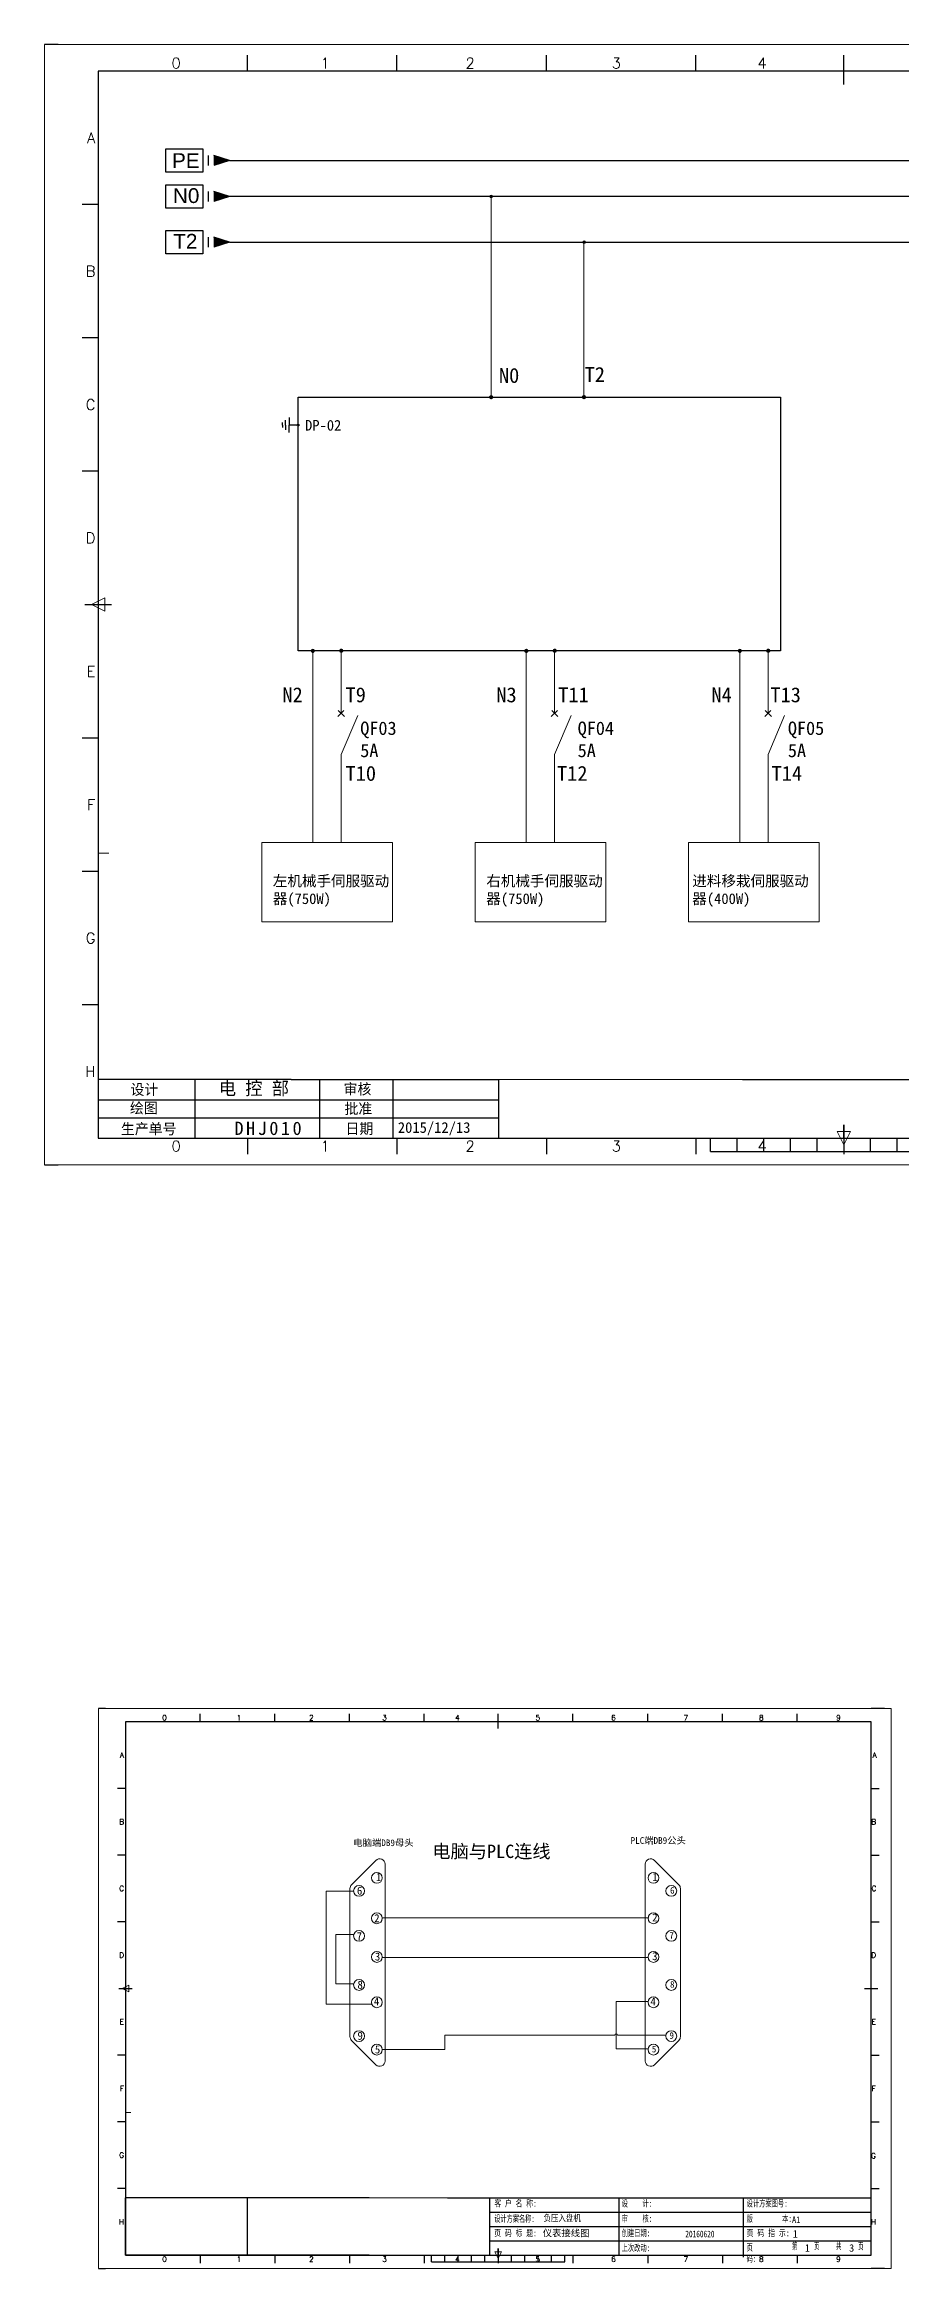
# Model space of a CAD drawing. Extents: x 2368 to 9674, y -1476 to 1321.
# Drawn here: x 6703 to 7023, y -89 to 745 of the extents above; entities that cross this region are included whole.
import ezdxf
from ezdxf.enums import TextEntityAlignment as Align

# ---------------------------------------------------------------- set-up
doc = ezdxf.new("R2010")
doc.units = 0
doc.header["$MEASUREMENT"] = 0
for name, color, linetype in [('AE_BOR', 1, 'Continuous'), ('MISC', 2, 'Continuous'), ('SYMS', 7, 'Continuous')]:
    doc.layers.add(name, color=color, linetype=linetype)
doc.styles.add('Standard0.67', font='', dxfattribs={"width": 0.67})
doc.styles.add('Standard_0.8', font='', dxfattribs={"width": 0.8})
doc.styles.add('WD', font='romans.shx', dxfattribs={"bigfont": 'gbcbig.shx'})
doc.styles.add('样式 0', font='')
doc.styles.add('样式 8', font='arial.ttf')
doc.styles.get('Standard0.67').set_extended_font_data('FangSong_GB2312')
doc.styles.get('Standard_0.8').set_extended_font_data('FangSong_GB2312')
doc.styles.get('样式 0').set_extended_font_data('KaiTi_GB2312')

# ---------------------------------------------------------------- blocks, each defined once
blk = doc.blocks.new('gb_a2_a')
for p, q in [((584, 410), (25, 410)), ((25, 410), (25, 10)), ((584, 10), (584, 410)), ((25, 10), (584, 10))]:
    blk.add_line(p, q)
at = {"lineweight": 9, "ltscale": 0.1}
blk.add_line((25, 116.86), (29, 116.86), dxfattribs=at)
at = {"layer": 'AE_BOR', "lineweight": 30}
for p, q in [((10, 420), (4.93, 420)), ((594, 420), (584, 420)), ((4.93, 0), (10, 0)), ((594, 0), (584, 0))]:
    blk.add_line(p, q, dxfattribs=at)
at = {"layer": 'AE_BOR', "color": 1, "lineweight": 15}
for p, q in [((4.93, 420), (598.93, 420)), ((4.93, 0), (4.93, 420)), ((598.93, 420), (598.93, 0)), ((22.5, 210), (27.5, 212.5)), ((27.5, 207.5), (22.5, 210)), ((27.5, 212.5), (27.5, 207.5)), ((304.5, 7.5), (302, 12.5)), ((302, 12.5), (307, 12.5)), ((307, 12.5), (304.5, 7.5)), ((598.93, 0), (4.93, 0))]:
    blk.add_line(p, q, dxfattribs=at)
at = {"layer": 'AE_BOR'}
for p, q in [((81, 410), (81, 416)), ((137, 410), (137, 416)), ((193, 410), (193, 416)), ((249, 410), (249, 416)), ((304.5, 410), (304.5, 416)), ((360.5, 410), (360.5, 416)), ((416.5, 410), (416.5, 416)), ((472.5, 410), (472.5, 416)), ((528.5, 410), (528.5, 416)), ((25, 360), (19, 360)), ((584, 360), (590, 360)), ((25, 310), (19, 310)), ((584, 310), (590, 310)), ((25, 260), (19, 260)), ((584, 260), (590, 260)), ((25, 160), (19, 160)), ((584, 160), (590, 160)), ((25, 110), (19, 110)), ((584, 110), (590, 110)), ((25, 60), (19, 60)), ((584, 60), (590, 60)), ((81, 10), (81, 4)), ((137, 10), (137, 4)), ((193, 10), (193, 4)), ((249, 10), (249, 4)), ((304.5, 10), (304.5, 4)), ((360.5, 10), (360.5, 4)), ((416.5, 10), (416.5, 4)), ((472.5, 10), (472.5, 4)), ((528.5, 10), (528.5, 4))]:
    blk.add_line(p, q, dxfattribs=at)
at = {"layer": 'AE_BOR', "color": 2, "lineweight": 30}
for p, q in [((304.5, 405), (304.5, 415)), ((20, 210), (30, 210)), ((579, 210), (589, 210)), ((254.5, 5), (254.5, 10)), ((264.5, 5), (264.5, 10)), ((274.5, 5), (274.5, 10)), ((284.5, 5), (284.5, 10)), ((294.5, 5), (294.5, 10)), ((304.5, 10), (304.5, 15)), ((304.5, 15), (304.5, 5)), ((304.5, 10), (304.5, 5)), ((314.5, 5), (314.5, 10)), ((324.5, 5), (324.5, 10)), ((334.5, 5), (334.5, 10)), ((344.5, 5), (344.5, 10)), ((354.5, 5), (354.5, 10)), ((254.5, 5), (354.5, 5))]:
    blk.add_line(p, q, dxfattribs=at)
at = {"layer": 'AE_BOR', "style": 'WD'}
for s, p in [('0', (54.27, 411)), ('1', (110.12, 411)), ('2', (164.42, 411)), ('3', (219.22, 411)), ('4', (273.82, 411)), ('5', (334.12, 411)), ('6', (390.81, 411)), ('7', (445.01, 411)), ('8', (501.67, 411)), ('9', (559.4, 411)), ('0', (54.27, 5)), ('1', (110.12, 5)), ('2', (164.42, 5)), ('3', (219.22, 5)), ('4', (273.82, 5)), ('5', (334.12, 5)), ('6', (390.81, 5)), ('7', (445.01, 5)), ('8', (501.67, 5)), ('9', (559.4, 5))]:
    blk.add_text(s, height=4, dxfattribs=at).set_placement(p, align=Align.CENTER)
for s, p in [('A', (24, 385)), ('A', (588.05, 385)), ('B', (24, 335)), ('B', (587.67, 335)), ('C', (24, 285)), ('C', (587.86, 285)), ('D', (24, 235)), ('D', (587.67, 235)), ('E', (24, 185)), ('E', (587.48, 185)), ('F', (24, 135)), ('F', (587.48, 135)), ('F', (587.48, 135)), ('G', (24, 85)), ('G', (587.48, 84.56)), ('H', (24, 35)), ('H', (587.67, 35))]:
    blk.add_text(s, height=4, dxfattribs=at).set_placement(p, align=Align.MIDDLE_RIGHT)
blk = doc.blocks.new('WDDOT')
blk.add_hatch(color=256).paths.add_polyline_path([(0.5, 0, 1), (-0.5, 0, 1)])
blk.add_circle((0, 0), 0.5)

msp = doc.modelspace()

# ---------------------------------------------------------------- hatches: boundary and pattern name
for points in [[(6771.78953, 687.59391), (6765.95279, 689.46441), (6765.95279, 685.72341)], [(6771.78953, 670.46244), (6765.95279, 672.33294), (6765.95279, 668.59194)]]:
    msp.add_hatch(color=256).paths.add_polyline_path(points)
at = {"lineweight": 0}
h = msp.add_hatch(color=256, dxfattribs=at)
edge = h.paths.add_edge_path()
edge.add_arc((6869.92205, 687.60205), 0.5, 0, 360)
h = msp.add_hatch(color=256, dxfattribs=at)
edge = h.paths.add_edge_path()
edge.add_arc((6904.74862, 670.47058), 0.5, 0, 360)
h = msp.add_hatch(color=256)
edge = h.paths.add_edge_path()
edge.add_arc((6869.88466, 612.39304), 0.78646, 270, 630)
h = msp.add_hatch(color=256)
edge = h.paths.add_edge_path()
edge.add_arc((6904.6896, 612.39304), 0.78646, 270, 630)
h = msp.add_hatch(color=256)
edge = h.paths.add_edge_path()
edge.add_arc((6797.57984, 601.94826), 0.35784, 0, 360)
h = msp.add_hatch(color=256)
edge = h.paths.add_edge_path()
edge.add_arc((6803.0864, 517.27114), 0.78646, 270, 630)
h = msp.add_hatch(color=256)
edge = h.paths.add_edge_path()
edge.add_arc((6813.73362, 517.3326), 0.78646, 270, 630)
h = msp.add_hatch(color=256)
edge = h.paths.add_edge_path()
edge.add_arc((6883.0864, 517.27114), 0.78646, 270, 630)
h = msp.add_hatch(color=256)
edge = h.paths.add_edge_path()
edge.add_arc((6893.73362, 517.3326), 0.78646, 270, 630)
h = msp.add_hatch(color=256)
edge = h.paths.add_edge_path()
edge.add_arc((6963.0864, 517.27114), 0.78646, 270, 630)
h = msp.add_hatch(color=256)
edge = h.paths.add_edge_path()
edge.add_arc((6973.73362, 517.3326), 0.78646, 270, 630)
at = {"layer": 'MISC'}
msp.add_hatch(color=256, dxfattribs=at).paths.add_polyline_path([(6771.78953, 701.1231), (6765.95279, 702.9936), (6765.95279, 699.2526)])

# ---------------------------------------------------------------- linework, layer by layer
for p, q in [((6763.8279, 689.47765), (6763.8279, 685.73665)), ((6771.78953, 687.59391), (6765.95279, 689.46441)), ((6771.78953, 687.59391), (6765.95279, 685.72341)), ((6763.8279, 672.34618), (6763.8279, 668.60518)), ((6771.78953, 670.46244), (6765.95279, 672.33294)), ((6771.78953, 670.46244), (6765.95279, 668.59194)), ((6771.78953, 670.47058), (6869.88326, 670.47058)), ((6869.88326, 670.47058), (7125.90976, 670.47058)), ((6791.72428, 601.91597), (6791.72428, 602.83416)), ((6791.72428, 601.91597), (6791.72428, 600.99778)), ((6792.83454, 601.94826), (6792.83454, 603.74854)), ((6792.83454, 601.94826), (6792.83454, 600.14797)), ((6794.20824, 604.81266), (6794.22994, 601.94826)), ((6794.20824, 599.08386), (6794.22994, 601.94826)), ((6797.57984, 601.94826), (6794.22994, 601.94826)), ((6795.01794, 356.59941), (6722.58695, 356.59941)), ((6722.58695, 356.59941), (6722.58695, 334.60231)), ((6758.86042, 356.59941), (6758.86042, 334.60231)), ((6795.01794, 356.59941), (6872.62904, 356.59941)), ((6805.62243, 356.59941), (6805.62243, 334.60231)), ((6833.06857, 356.59941), (6833.06857, 334.59941)), ((6872.62904, 356.59941), (6872.62904, 334.60231)), ((6964.1201, 356.59941), (7084.0201, 356.59941)), ((6722.58695, 334.60231), (7281.58695, 334.60231)), ((6869.28714, -68.06891), (6913.53868, -68.06891)), ((6869.28714, -73.43043), (6913.53868, -73.43043)), ((6913.53868, -68.06891), (6982.32427, -68.06891)), ((6913.53868, -73.43043), (6982.32427, -73.43043)), ((6982.32427, -68.06891), (7012.3221, -68.06891)), ((6982.32427, -73.43043), (7012.3221, -73.43043)), ((6869.28714, -78.79195), (6913.53868, -78.79195)), ((6913.53868, -78.79195), (6982.32427, -78.79195)), ((6853.58868, -84.15347), (6913.53868, -84.15347)), ((6853.58868, -84.15347), (6913.53868, -84.15347)), ((6913.53868, -84.15347), (6982.32427, -84.15347))]:
    msp.add_line(p, q)
at = {"color": 0}
for p, q in [((7243.19717, 687.60205), (6771.78953, 687.60205)), ((6778.47457, -62.70738), (6778.47457, -84.15347))]:
    msp.add_line(p, q, dxfattribs=at)
at = {"lineweight": 0}
for p, q in [((6869.88326, 612.18984), (6869.88326, 687.60205)), ((6904.69172, 612.68254), (6904.69172, 670.47058)), ((6803.06725, 517.27772), (6803.06725, 445.34695)), ((6813.66204, 517.27772), (6813.66204, 493.86435)), ((6883.06725, 517.27772), (6883.06725, 445.34695)), ((6893.66204, 517.27772), (6893.66204, 493.86435)), ((6963.06725, 517.27772), (6963.06725, 445.34695)), ((6973.66204, 517.27772), (6973.66204, 493.86435)), ((6814.70793, 494.90898), (6812.43606, 492.63985)), ((6812.631, 494.90898), (6814.90288, 492.63985)), ((6819.89243, 493.08907), (6813.66204, 478.43524)), ((6894.70793, 494.90898), (6892.43606, 492.63985)), ((6892.631, 494.90898), (6894.90288, 492.63985)), ((6899.89243, 493.08907), (6893.66204, 478.43524)), ((6974.70793, 494.90898), (6972.43606, 492.63985)), ((6972.631, 494.90898), (6974.90288, 492.63985)), ((6979.89243, 493.08907), (6973.66204, 478.43524)), ((6813.66204, 478.43524), (6813.66204, 445.38427)), ((6893.66204, 478.43524), (6893.66204, 445.38427)), ((6973.66204, 478.43524), (6973.66204, 445.38427)), ((6826.72296, 63.86422), (6817.56971, 54.71703)), ((6830.1367, 62.44954), (6830.1367, -11.36599)), ((6927.6779, 62.44954), (6927.6779, -11.36599)), ((6931.09165, 63.86422), (6940.2449, 54.71703)), ((6818.2925, 52.3627), (6808.06191, 52.3627)), ((6808.06191, 52.3627), (6808.06191, 9.95394)), ((6816.98346, 53.30234), (6816.98346, -2.2188)), ((6940.83115, 53.30234), (6940.83115, -2.2188)), ((6829.20448, 42.36973), (6928.95275, 42.36973)), ((6818.46301, 36.01234), (6811.64262, 36.01234)), ((6811.64262, 36.01234), (6811.64262, 17.61817)), ((6829.03462, 27.49652), (6928.61237, 27.49652)), ((6811.64262, 17.61817), (6818.2925, 17.61817)), ((6808.06191, 9.95394), (6825.2834, 9.95394)), ((6928.68782, 10.89128), (6916.74415, 10.89128)), ((6916.74415, 10.89128), (6916.74415, -6.79086)), ((6826.72296, -12.78067), (6817.56971, -3.63348)), ((6852.56498, -7.07769), (6829.03462, -7.07769)), ((6916.24415, -1.62757), (6852.56498, -1.62757)), ((6852.56498, -1.62757), (6852.56498, -7.07769)), ((6916.74415, -6.79086), (6928.58119, -6.79086)), ((6935.43277, -1.62757), (6917.24415, -1.62757)), ((6931.09165, -12.78067), (6940.2449, -3.63348))]:
    msp.add_line(p, q, dxfattribs=at)
at = {"lineweight": 9, "ltscale": 0.1}
for p, q in [((6872.62904, 356.59941), (6964.1201, 356.59941)), ((6824.12704, -62.70738), (6853.58868, -62.70738)), ((6824.12704, -84.15347), (6853.58868, -84.15347)), ((6852.23133, -84.15347), (6852.23133, -84.15347)), ((6852.23133, -84.15347), (6852.23133, -84.15347))]:
    msp.add_line(p, q, dxfattribs=at)
at = {"color": 0, "ltscale": 2}
for p, q in [((6722.58695, 348.91565), (6872.62904, 348.97566)), ((6722.58695, 342.21788), (6872.62904, 342.21788)), ((6732.8221, -84.15347), (6732.8221, -62.70738)), ((6824.12704, -62.70738), (6732.8221, -62.70738)), ((6853.58868, -62.70738), (7012.3221, -62.70738)), ((6869.28714, -62.70738), (6869.28714, -84.15347)), ((6917.85301, -84.41791), (6917.85301, -62.70738)), ((6964.43319, -84.91138), (6964.43319, -62.70738)), ((7012.3221, -84.15347), (7012.3221, -62.70738)), ((6982.32427, -78.79195), (7012.3221, -78.79195)), ((6824.12704, -84.15347), (6732.8221, -84.15347)), ((6982.32427, -84.15347), (7012.3221, -84.15347))]:
    msp.add_line(p, q, dxfattribs=at)
at = {"color": 1, "lineweight": -3}
for points in [[(6747.93304, 705.49706), (6761.81478, 705.49706), (6761.81478, 696.79189), (6747.93304, 696.79189)], [(6747.93304, 691.95973), (6761.81478, 691.95973), (6761.81478, 683.25457), (6747.93304, 683.25457)], [(6747.93304, 674.82826), (6761.81478, 674.82826), (6761.81478, 666.1231), (6747.93304, 666.1231)]]:
    msp.add_lwpolyline(points, close=True, dxfattribs=at)
at = {"lineweight": -3}
msp.add_lwpolyline([(6978.38396, 612.39304), (6978.38396, 517.28187), (6797.57984, 517.28187), (6797.57984, 612.39304)], close=True, dxfattribs=at)
at = {"lineweight": 0}
for points in [[(6783.90719, 445.39223), (6832.8827, 445.39223), (6832.8827, 415.73419), (6783.90719, 415.73419)], [(6863.90719, 445.39223), (6912.8827, 445.39223), (6912.8827, 415.73419), (6863.90719, 415.73419)], [(6943.90719, 445.39223), (6992.8827, 445.39223), (6992.8827, 415.73419), (6943.90719, 415.73419)]]:
    msp.add_lwpolyline(points, close=True, dxfattribs=at)
for centre, radius in [((6869.92205, 687.60205), 0.5), ((6904.74862, 670.47058), 0.5), ((6827.08109, 57.3027), 2.03217), ((6930.73351, 57.3027), 2.03217), ((6820.39921, 52.40892), 2.03217), ((6937.4154, 52.40892), 2.03217), ((6827.08109, 42.13555), 2.03217), ((6930.73351, 42.13555), 2.03217), ((6820.39921, 35.54243), 2.03217), ((6937.4154, 35.54243), 2.03217), ((6827.08109, 27.63477), 2.03217), ((6930.73351, 27.63477), 2.03217), ((6820.39921, 17.15797), 2.03217), ((6937.4154, 17.15797), 2.03217), ((6827.08109, 10.66048), 2.03217), ((6930.73351, 10.66048), 2.03217), ((6820.39921, -2.02268), 2.03217), ((6937.4154, -2.02268), 2.03217), ((6827.08109, -7.07715), 2.03217), ((6930.73351, -7.07715), 2.03217)]:
    msp.add_circle(centre, radius, dxfattribs=at)
msp.add_circle((6797.57984, 601.94826), 0.35784)
for centre, radius, start, end in [((6828.1367, 62.44954), 2, 0, 134.98103854), ((6929.6779, 62.44954), 2, 45.01896146, 180), ((6818.98346, 53.30234), 2, 134.98103854, 180), ((6938.83115, 53.30234), 2, 0, 45.01896146), ((6818.98346, -2.2188), 2, 180, 225.01896146), ((6916.74415, -1.62757), 0.5, 0, 180), ((6938.83115, -2.2188), 2, 314.98103854, 0), ((6828.1367, -11.36599), 2, 225.01896146, 0), ((6929.6779, -11.36599), 2, 180, 314.98103854)]:
    msp.add_arc(centre, radius, start, end, dxfattribs=at)
at = {"layer": 'MISC'}
for p, q in [((6763.8279, 703.00684), (6763.8279, 699.26584)), ((6771.78953, 701.1231), (6765.95279, 702.9936)), ((6771.78953, 701.1231), (6765.95279, 699.2526)), ((6771.78953, 701.13124), (7243.19717, 701.13124)), ((6797.57984, 601.72076), (6797.57984, 601.72076))]:
    msp.add_line(p, q, dxfattribs=at)

# ---------------------------------------------------------------- block references
msp.add_blockref('gb_a2_a', (6697.58695, 324.60231))
at = {"xscale": 0.5, "yscale": 0.5, "zscale": 0.5}
msp.add_blockref('gb_a2_a', (6720.3221, -89.15347), dxfattribs=at)
at = {"layer": 'SYMS', "lineweight": -3, "xscale": 0.4549999999999272, "yscale": 0.4549999999999272, "zscale": 0.455, "rotation": 270}
msp.add_blockref('WDDOT', (6797.57984, 601.94826), dxfattribs=at)
msp.add_blockref('WDDOT', (6797.57984, 601.94826), dxfattribs=at)

# ---------------------------------------------------------------- texts
at = {"char_height": 5.544, "width": 9.9333161, "attachment_point": 1, "style": '样式 8'}
for s, insert in [('N0', (6750.66169, 690.71696)), ('T2', (6750.78787, 673.5912))]:
    msp.add_mtext(s, dxfattribs=dict(at, insert=insert))
at = {"attachment_point": 1}
for s, insert, char_height, width in [('N0', (6872.82257, 623.33996), 5.6, 10.0336526), ('T2', (6904.94006, 623.70383), 5.6, 10.0336526), ('{\\fFangSong|b0|i0|c134|p49;DP-02}', (6800.1515, 603.84843), 4, 12.7848145), ('N2', (6791.67838, 503.6007), 5.6, 10.0336526), ('T9', (6815.33674, 503.6007), 5.6, 10.0336526), ('N3', (6871.84287, 503.6007), 5.6, 10.0336526), ('T11', (6895.04574, 503.6007), 5.6, 10.0336526), ('N4', (6952.46282, 503.6007), 5.6, 10.0336526), ('T13', (6974.54277, 503.6007), 5.6, 10.0336526), ('QF03\\P5A', (6820.85253, 490.77612), 5, 19.1030846), ('QF04\\P5A', (6902.32868, 490.77612), 5, 19.1030846), ('QF05\\P5A', (6981.11141, 490.77612), 5, 19.1030846), ('T10', (6815.33674, 474.15644), 5.6, 10.0336526), ('T12', (6894.57817, 474.15644), 5.6, 10.0336526), ('T14', (6974.99066, 474.15644), 5.6, 10.0336526), ('{\\fNSimSun|b0|i0|c134|p49;\\T1.28;DHJ010}', (6773.71177, 340.79562), 5, 40.4924398), ('{\\fSimSun|b0|i0|c134|p2;1}', (6826.67312, 59.1079), 3, 5.5582744), ('{\\fSimSun|b0|i0|c134|p2;1}', (6930.2258, 59.1079), 3, 5.5582744), ('{\\fSimSun|b0|i0|c134|p2;6}', (6819.58565, 54.0071), 3, 5.5582744), ('{\\fSimSun|b0|i0|c134|p2;6}', (6936.93237, 53.85394), 2.5, 5.5582744), ('{\\fSimSun|b0|i0|c134|p2;2}', (6826.06818, 43.65796), 3, 5.5582744), ('{\\fSimSun|b0|i0|c134|p2;2}', (6930.2258, 43.94075), 3, 5.5582744), ('{\\fSimSun|b0|i0|c134|p2;7}', (6819.47885, 36.91332), 3, 5.5582744), ('{\\fSimSun|b0|i0|c134|p2;7}', (6936.69461, 36.98746), 2.5, 5.5582744), ('{\\fSimSun|b0|i0|c134|p2;3}', (6826.31418, 29.30067), 3, 5.5582744), ('{\\fSimSun|b0|i0|c134|p2;3}', (6930.2258, 29.43997), 3, 5.5582744), ('{\\fSimSun|b0|i0|c134|p2;8}', (6819.79656, 18.72897), 3, 5.5582744), ('{\\fSimSun|b0|i0|c134|p2;8}', (6936.93237, 18.603), 2.5, 5.5582744), ('{\\fSimSun|b0|i0|c134|p2;4}', (6825.95523, 12.5109), 3, 5.5582744), ('{\\fSimSun|b0|i0|c134|p2;4}', (6929.59165, 12.46568), 3, 5.5582744), ('{\\fSimSun|b0|i0|c134|p2;9}', (6819.79461, -0.4087), 3, 5.5582744), ('{\\fSimSun|b0|i0|c134|p2;5}', (6826.31417, -5.51354), 3, 5.5582744), ('{\\fSimSun|b0|i0|c134|p2;5}', (6930.10603, -5.63212), 2.5, 5.5582744), ('{\\fSimSun|b0|i0|c134|p2;9}', (6936.69462, -0.57765), 2.5, 5.5582744)]:
    msp.add_mtext(s, dxfattribs=dict(at, insert=insert, char_height=char_height, width=width))
at = {"lineweight": 0, "attachment_point": 1}
for s, insert, char_height, width in [('{\\fSimSun|b0|i0|c134|p2;左机械手伺服驱动器(750W)}', (6788.07085, 433.04223), 4, 43.6368082), ('{\\fSimSun|b0|i0|c134|p2;右机械手伺服驱动器(750W)}', (6868.07085, 433.04223), 4, 43.6368082), ('{\\fSimSun|b0|i0|c134|p2;进料移栽伺服驱动器(400W)}', (6945.26848, 433.04223), 4, 47.7981308), ('{\\fSimSun|b0|i0|c134|p2;电脑端DB9母头}', (6818.24401, 71.70562), 2.5, 25.2798146), ('{\\fSimSun|b0|i0|c134|p2;电脑与PLC连线}', (6847.8696, 69.7406), 5, 74.3777742), ('{\\fSimSun|b0|i0|c134|p2;PLC端DB9公头}', (6922.17058, 72.55435), 2.5, 22.1916394)]:
    msp.add_mtext(s, dxfattribs=dict(at, insert=insert, char_height=char_height, width=width))
at = {"color": 0, "ltscale": 2, "attachment_point": 1}
for s, insert, char_height, width in [('设计', (6734.74767, 354.84333), 4, 19.3450259), ('电 控 部', (6767.84173, 355.81557), 5, 34.8313606), ('审核', (6814.61901, 355.021), 4, 25.507459), ('{\\C256;绘图}', (6734.54068, 347.91562), 4, 19.3450259), ('批准', (6814.95079, 347.69447), 4, 25.507459), ('生产单号', (6731.16866, 340.08428), 4, 25.1533682), ('日期', (6815.33472, 340.18924), 4, 25.507459), ('2015/12/13', (6834.9353, 340.59375), 4, 25.507459)]:
    msp.add_mtext(s, dxfattribs=dict(at, insert=insert, char_height=char_height, width=width))
at = {"color": 0, "ltscale": 2, "char_height": 2.5, "attachment_point": 1}
for s, insert, width, style in [('{\\fSimSun|b0|i0|c134|p2;\\W0.72;客 户 名 称:}', (6871.09065, -63.47578), 16.2476781, 'Standard0.67'), ('{\\fSimSun|b0|i0|c134|p2;设    计:}', (6918.80496, -63.47578), 12.0312135, 'Standard0.67'), ('{\\fSimSun|b0|i0|c134|p2;设计方案图号:}', (6965.63784, -63.47578), 15.1643965, 'Standard0.67'), ('{\\fSimSun|b0|i0|c134|p2;\\W0.66;设计方案名称:}', (6871.09065, -69.2044), 15.1234231, 'Standard0.67'), ('{\\fSimSun|b0|i0|c134|p2;\\W0.72;页 码 标 题:}', (6871.09065, -74.57263), 15.1234231, 'Standard0.67'), ('{\\fSimSun|b0|i0|c134|p2;负压入盘机}', (6889.50022, -68.96853), 33.907767, 'Standard_0.8'), ('{\\fSimSun|b0|i0|c134|p2;创建日期:}', (6918.80496, -74.55638), 12.0312135, 'Standard0.67'), ('{\\fSimSun|b0|i0|c134|p2;审    核:}', (6918.80496, -69.14915), 12.0312135, 'Standard0.67'), ('{\\fSimSun|b0|i0|c134|p2;20160620}', (6942.66765, -74.95384), 12.0312135, 'Standard0.67'), ('{\\fSimSun|b0|i0|c134|p2;版        本:}', (6965.63784, -69.14915), 16.8497761, 'Standard0.67'), ('{\\fSimSun|b0|i0|c134|p2;\\W0.73;页 码 指 示:}', (6965.63784, -74.55638), 16.1994502, 'Standard0.67'), ('{\\fSimSun|b0|i0|c134|p2;A1}', (6982.63658, -69.58957), 33.907767, 'Standard_0.8'), ('{\\fSimSun|b0|i0|c134|p2;上次改动:}', (6918.80496, -80.14691), 12.0312135, 'Standard0.67'), ('{\\fSimSun|b0|i0|c134|p2;页        码:}', (6965.63784, -79.99711), 15.7257887, 'Standard0.67'), ('{\\Fromans,gbcbig|c134;第}    {\\Fromans,gbcbig|c134;页}    {\\Fromans,gbcbig|c134;共}    {\\Fromans,gbcbig|c134;页}', (6982.63445, -79.75165), 33.907767, 'Standard_0.8')]:
    msp.add_mtext(s, dxfattribs=dict(at, insert=insert, width=width, style=style))
at = {"color": 7, "insert": (6889.23441, -74.62093), "char_height": 2.5, "attachment_point": 1}
msp.add_mtext_dynamic_manual_height_columns('{\\fSimSun|b0|i0|c134|p2;仪表接线图}', width=47.9244364, gutter_width=12.5, heights=[0], dxfattribs=at)
at = {"layer": 'MISC', "insert": (6750.33341, 703.84615), "char_height": 5.544, "width": 9.9333161, "attachment_point": 1, "style": '样式 8'}
msp.add_mtext('PE', dxfattribs=at)
at = {"layer": 'MISC', "color": 0, "char_height": 2.8, "width": 3.0699683, "attachment_point": 1, "style": '样式 0'}
for s, insert in [('1', (6982.93012, -74.76716)), ('1', (6987.46804, -80.05676)), ('3', (7004.06226, -80.05676))]:
    msp.add_mtext(s, dxfattribs=dict(at, insert=insert))

doc.saveas('drawing.dxf')
